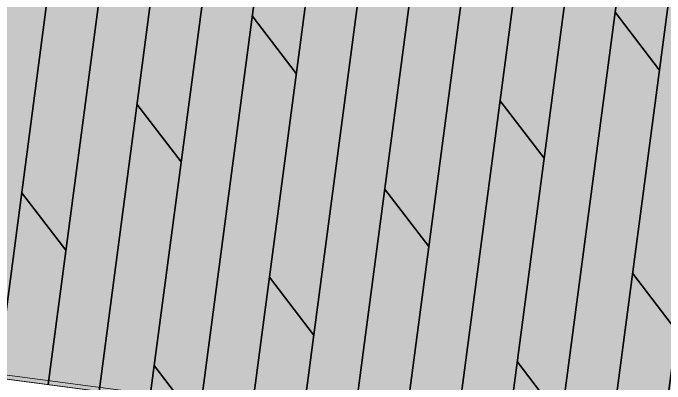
# Model space of a CAD drawing. Header units: millimetres. Extents: x -179928 to 528275, y -469666 to 511935.
# Drawn here: x 44727 to 45534, y 96339 to 96798 of the extents above; entities that cross this region are included whole.
import ezdxf

# ---------------------------------------------------------------- set-up
doc = ezdxf.new("R2010")
doc.units = ezdxf.units.MM
doc.layers.add('ad-Landscape', color=94, linetype='Continuous', lineweight=35)
doc.layers.add('ad-Plinth', color=8, linetype='Continuous')
doc.layers.add('ad-Verandah', color=33, linetype='Continuous')

# ---------------------------------------------------------------- blocks, each defined once
blk = doc.blocks.new('1625_East Villa')
at = {"transparency": 33554559}
h = blk.add_hatch(color=43, dxfattribs=at)
h.dxf.hatch_style = 1
h.paths.add_polyline_path([(13640, 4745), (12120, 4745), (12120, 0), (6200, 0), (6200, -2050), (13640, -2050)])
at = {"layer": 'ad-Landscape', "transparency": 33554687}
h = blk.add_hatch(dxfattribs=at)
h.set_pattern_fill('DOLMIT', color=44, scale=10, angle=90)
h.set_pattern_definition([(90, (-1084315.54, 674820.024), (-63.5, 5e-14), []), (135, (-1084315.54, 674820.02), (-126.999913, -126.999913), [89.80256, -179.605122])])
h.paths.add_polyline_path([(13640, 4745), (12120, 4745), (12120, 0), (6200, 0), (6200, -2050), (13640, -2050)])
at = {"layer": 'ad-Verandah', "lineweight": 9}
for points in [[(13640, 4745), (12120, 4745), (12120, 0), (6200, 0), (6200, -2050), (13640, -2050)], [(6200, -2050), (6200, -2505), (9750, -2505), (9750, -2050)]]:
    blk.add_lwpolyline(points, close=True, dxfattribs=at)
blk = doc.blocks.new("All Plot's Villa Plans")
at = {"ltscale": 5, "rotation": 352.4703876422526}
blk.add_blockref('1625_East Villa', (35550.66, 99624.73), dxfattribs=at)
blk = doc.blocks.new('A$C92fa9908')
at = {"layer": 'ad-Verandah', "lineweight": 9}
blk.add_lwpolyline([(13650, 4745), (12120, 4745), (12120, 0), (6200, 0), (6200, -2045), (13650, -2045)], close=True, dxfattribs=at)
blk = doc.blocks.new('zw$C194')
at = {"layer": 'ad-Plinth', "ltscale": 5, "rotation": 352.4703876422758}
blk.add_blockref('A$C92fa9908', (-156288.16, -329134.05), dxfattribs=at)
blk = doc.blocks.new("Villa's Boundary")
at = {"ltscale": 5}
blk.add_blockref('zw$C194', (191838.82, 428758.78), dxfattribs=at)

msp = doc.modelspace()

# ---------------------------------------------------------------- block references
at = {"ltscale": 5}
msp.add_blockref("Villa's Boundary", (0, 0), dxfattribs=at)

# ---------------------------------------------------------------- next in the draw order: block references
msp.add_blockref("All Plot's Villa Plans", (0, 0), dxfattribs=at)

doc.saveas('drawing.dxf')
